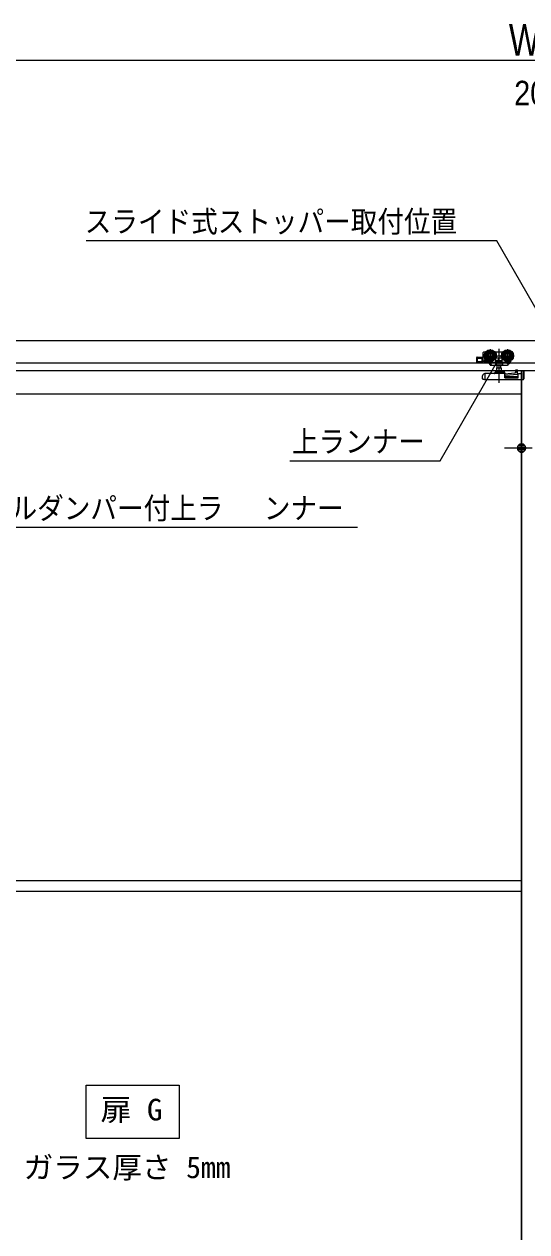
# Model space of a CAD drawing. Units: millimetres, scale not verified. Extents: x -6062 to 6062, y -3045 to 3045.
# Drawn here: x -3967 to -3212, y -937 to 875 of the extents above; entities that cross this region are included whole.
import ezdxf
from ezdxf.enums import TextEntityAlignment as Align

# ---------------------------------------------------------------- set-up
doc = ezdxf.new("R2010")
doc.units = ezdxf.units.MM
doc.header["$LTSCALE"] = 20
for name, color, linetype, lineweight in [('0-0_2寸法-1', 7, 'Continuous', 9), ('0-1_0', 7, 'Continuous', 9), ('0-2_2寸法-3', 7, 'Continuous', 9), ('0-3_2寸法-2', 7, 'Continuous', 9), ('0-4_3一般', 7, 'Continuous', 9)]:
    doc.layers.add(name, color=color, linetype=linetype, lineweight=lineweight)
doc.styles.add('ＭＳ ゴシック', font='')
doc.styles.add('ＭＳ Ｐゴシック', font='')
doc.styles.get('ＭＳ ゴシック').set_extended_font_data('MS Gothic')
doc.styles.get('ＭＳ Ｐゴシック').set_extended_font_data('MS PGothic')

# ---------------------------------------------------------------- blocks, each defined once
blk = doc.blocks.new('_Dot')
at = {"layer": '0-1_0'}
for p, q in [((-10, 0), (-20, 0)), ((9.78, 2), (-9.78, 2)), ((7.99, 6), (-7.99, 6)), ((9.16, -3.98), (-9.16, -3.98)), ((6, -7.98), (-6, -7.98))]:
    blk.add_line(p, q, dxfattribs=at)
for points in [[(10, 0), (9.92, 1.25), (9.69, 2.49), (9.3, 3.68), (8.76, 4.82), (8.09, 5.88), (7.29, 6.85), (6.37, 7.71), (5.36, 8.44), (4.26, 9.05), (3.09, 9.51), (1.87, 9.82), (0.63, 9.98), (-0.63, 9.98), (-1.87, 9.82), (-3.09, 9.51), (-4.26, 9.05), (-5.36, 8.44), (-6.37, 7.71), (-7.29, 6.85), (-8.09, 5.88), (-8.76, 4.82), (-9.3, 3.68), (-9.69, 2.49), (-9.92, 1.25), (-10, 0), (0, 0)], [(-10, 0), (-9.92, -1.25), (-9.69, -2.49), (-9.3, -3.68), (-8.76, -4.82), (-8.09, -5.88), (-7.29, -6.85), (-6.37, -7.71), (-5.36, -8.44), (-4.26, -9.05), (-3.09, -9.51), (-1.87, -9.82), (-0.63, -9.98), (0.63, -9.98), (1.87, -9.82), (3.09, -9.51), (4.26, -9.05), (5.36, -8.44), (6.37, -7.71), (7.29, -6.85), (8.09, -5.88), (8.76, -4.82), (9.3, -3.68), (9.69, -2.49), (9.92, -1.25), (10, 0), (0, 0)]]:
    blk.add_lwpolyline(points, close=True, dxfattribs=at)
blk = doc.blocks.new('グループ-109')
at = {"layer": '0-4_3一般'}
for p, q in [((19030, 8000), (-75990, 8000)), ((-29788, 7352), (-29788, 7652)), ((-29720.5, 7662), (-29778, 7662)), ((-29756, 7622), (-29756, 7578.7)), ((-29739.2, 7632), (-29746, 7632)), ((-29578, 7750), (-29578, 7354)), ((-29418, 7662), (-29435.5, 7662)), ((-29418, 7659.3), (-29418, 7654.4)), ((-29418, 7654.4), (-29418, 7634.4)), ((-29318, 7758.4), (-29318, 6738.4)), ((-29200.5, 7662), (-29218, 7662)), ((-29218, 7654.4), (-29218, 7659.3)), ((-29218, 7634.4), (-29218, 7654.4)), ((-29058, 7750), (-29058, 7354)), ((-75990, 7340), (19030, 7340)), ((-29988, 7492), (-29988, 7362)), ((-29968, 7512), (-29808, 7512)), ((-29788, 7342), (-29968, 7342)), ((-29821.6, 7372), (-29821.6, 7482)), ((-29788, 7352), (-29788, 7342)), ((-29788, 7342), (-29638.9, 7342)), ((-29776, 7552), (-29380, 7552)), ((-29758, 7412), (-29691.1, 7412)), ((-29756, 7525.2), (-29756, 7452)), ((-29746, 7442), (-29720.5, 7442)), ((-29638.9, 7342), (-29617, 7342)), ((-29628.9, 7342), (-29586.4, 7276.5)), ((-29615.1, 7375.8), (-29612.6, 7372)), ((-29606.1, 7362), (-29554.2, 7282)), ((-29600.7, 7362), (-29390, 7362)), ((-29542.2, 7272), (-29547.7, 7272)), ((-29542.2, 7272), (-29416, 7272)), ((-29427.8, 7452.4), (-29428, 7452.5)), ((-29428, 7398), (-29418, 7398)), ((-29421.9, 7362), (-29421.9, 7282)), ((-29416.3, 7272), (-29416, 7272)), ((-29416, 7272), (-29371.7, 7272)), ((-29374.3, 7371.5), (-29374.2, 7372)), ((-29374.2, 7282), (-29374.2, 7372)), ((-29371.9, 7272.1), (-29371.7, 7272)), ((-29371.7, 7272), (-29264.3, 7272)), ((-29367.5, 7190), (-29367.5, 7272)), ((-29268.5, 7272), (-29268.5, 7190)), ((-29264.1, 7272.1), (-29264.3, 7272)), ((-29264.3, 7272), (-29220, 7272)), ((-29261.8, 7372), (-29261.8, 7282)), ((-29256, 7552), (-28860, 7552)), ((-29246.5, 7362), (-29246, 7362)), ((-29246, 7362), (-28999.6, 7362)), ((-29220, 7272), (-29063.4, 7272)), ((-29219.7, 7272), (-29220, 7272)), ((-29218, 7398), (-29218, 7449.5)), ((-29218, 7398), (-29208, 7398)), ((-29214.1, 7362), (-29214.1, 7282)), ((-29208.2, 7452.4), (-29208, 7452.5)), ((-29117.8, 7362), (-29039.2, 7310.9)), ((-29046.7, 7281.1), (-29028.3, 7309.4)), ((-29006, 7362), (-29039.2, 7310.9)), ((-29038.8, 7311.1), (-29039.2, 7310.9)), ((-29028.3, 7309.4), (-28991.2, 7366.5)), ((-29014.4, 7303.3), (-29027, 7311.4)), ((-29014.4, 7303.3), (-28964.5, 7380.1)), ((-28991.2, 7366.5), (-28974.2, 7392.7)), ((-28964.5, 7380.1), (-28949, 7403.9)), ((-28952.5, 7406.1), (-28949, 7403.9)), ((-28320, 7100), (-52320, 7100)), ((-29757.4, 7008.7), (-29766.1, 7005.4)), ((-29757.4, 7008.7), (-29747.5, 7012.4)), ((-29739.7, 7015.3), (-29747.5, 7012.4)), ((-29738, 7006.3), (-29738, 7006)), ((-29738, 7006), (-29738, 6826)), ((-29148, 7016), (-29736.2, 7016)), ((-29438, 7046), (-29438, 7026)), ((-29371.3, 7056), (-29428, 7056)), ((-29230, 7080), (-29406, 7080)), ((-29381, 7080), (-29381, 7190)), ((-29381, 7190), (-29255, 7190)), ((-29371.3, 7056), (-29264.7, 7056)), ((-29148, 7056), (-29264.7, 7056)), ((-29255, 7190), (-29255, 7080)), ((-29138, 7026), (-29138, 7046)), ((-29138, 7026), (-29138, 7006)), ((-29138, 6888), (-29138, 7006)), ((-29138, 6926), (-28738, 6926)), ((-29138, 6888), (-28738, 6888)), ((-28822, 7092), (-28822, 7040.2)), ((-28814.6, 7118.6), (-28814.3, 7119.2)), ((-28802.4, 7124.7), (-28802, 7124.7)), ((-28802, 7124.7), (-28762.4, 7124.7)), ((-28762, 7124.4), (-28762, 7124.4)), ((-28738, 6888), (-28738, 6996)), ((-28718, 7016), (-28638, 7016)), ((-28640, -38740), (-28640, 7050)), ((-28640, 7050), (-28640, -38740)), ((-28638, 7016), (-28638, 7086)), ((-4640, 7100), (-28611.1, 7100)), ((-28576, 7074), (-28576, 6860)), ((-29792.6, 6860), (-29792.6, 6846.5)), ((-29792.6, 6846.5), (-29757.4, 6833.3)), ((-29738, 6826), (-29757.4, 6833.3)), ((-28578, 6826), (-29738, 6826)), ((-28640, 6400), (-52000, 6400)), ((-52000, -8200), (-28640, -8200)), ((-52000, -8520), (-28640, -8520))]:
    blk.add_line(p, q, dxfattribs=at)
for points in [[(-29218, 7659.3), (-29218, 7662), (-29418, 7662), (-29418, 7659.3)], [(-29661.8, 7392.7), (-29648.4, 7372), (-29758, 7372), (-29758, 7412)], [(-29628.9, 7352), (-29628.9, 7362), (-29606.1, 7362), (-29612.6, 7372)], [(-29578, 7272), (-29547.7, 7272), (-29554.2, 7282)], [(-29418, 7449.5), (-29418.3, 7449.6), (-29418.5, 7449.7), (-29418.8, 7449.7), (-29419, 7449.8), (-29419.3, 7449.9), (-29419.5, 7449.9), (-29419.8, 7450), (-29420, 7450.1), (-29420.3, 7450.2), (-29420.5, 7450.2), (-29420.8, 7450.3), (-29421, 7450.4), (-29421.3, 7450.5), (-29421.5, 7450.5), (-29421.8, 7450.6), (-29422, 7450.7), (-29422.3, 7450.8), (-29422.5, 7450.8), (-29422.8, 7450.9), (-29423, 7451), (-29423.3, 7451.1), (-29423.5, 7451.1), (-29423.8, 7451.2), (-29424, 7451.3), (-29424.3, 7451.4), (-29424.5, 7451.4), (-29424.8, 7451.5), (-29425, 7451.6), (-29425.3, 7451.7), (-29425.5, 7451.7), (-29425.8, 7451.8), (-29426, 7451.9), (-29426.3, 7452), (-29426.5, 7452), (-29426.8, 7452.1), (-29427, 7452.2), (-29427.3, 7452.3), (-29427.5, 7452.3), (-29427.8, 7452.4)], [(-29421.9, 7282), (-29421.9, 7281.7), (-29421.9, 7281.3), (-29421.8, 7281), (-29421.8, 7280.7), (-29421.7, 7280.4), (-29421.7, 7280.1), (-29421.6, 7279.8), (-29421.6, 7279.4), (-29421.5, 7279.1), (-29421.4, 7278.8), (-29421.4, 7278.5), (-29421.3, 7278.2), (-29421.2, 7277.9), (-29421.1, 7277.6), (-29421, 7277.3), (-29420.9, 7276.9), (-29420.8, 7276.6), (-29420.7, 7276.3), (-29420.6, 7276), (-29420.4, 7275.7), (-29420.3, 7275.4), (-29420.2, 7275.1), (-29420, 7274.8), (-29419.8, 7274.6), (-29419.7, 7274.3), (-29419.5, 7274.1), (-29419.3, 7273.8), (-29419.1, 7273.6), (-29418.9, 7273.4), (-29418.7, 7273.2), (-29418.5, 7273), (-29418.2, 7272.9), (-29418, 7272.7), (-29417.7, 7272.6), (-29417.5, 7272.4), (-29417.2, 7272.3), (-29416.9, 7272.2), (-29416.6, 7272.1), (-29416.3, 7272)], [(-29418, 7449.5), (-29418, 7398), (-29218, 7398)], [(-29390, 7362), (-29389.5, 7362), (-29389, 7362), (-29388.5, 7362.1), (-29388, 7362.1), (-29387.5, 7362.2), (-29387, 7362.3), (-29386.4, 7362.4), (-29385.9, 7362.5), (-29385.4, 7362.6), (-29384.9, 7362.7), (-29384.4, 7362.8), (-29383.9, 7363), (-29383.4, 7363.1), (-29382.9, 7363.3), (-29382.4, 7363.5), (-29381.9, 7363.7), (-29381.3, 7363.9), (-29380.8, 7364.1), (-29380.3, 7364.3), (-29379.8, 7364.5), (-29379.3, 7364.8), (-29378.8, 7365), (-29378.4, 7365.3), (-29377.9, 7365.6), (-29377.5, 7365.9), (-29377.1, 7366.2), (-29376.8, 7366.5), (-29376.4, 7366.9), (-29376.1, 7367.2), (-29375.8, 7367.6), (-29375.6, 7368), (-29375.3, 7368.4), (-29375.1, 7368.8), (-29374.9, 7369.2), (-29374.8, 7369.6), (-29374.6, 7370.1), (-29374.5, 7370.5), (-29374.4, 7371), (-29374.3, 7371.5)], [(-29374.2, 7282), (-29374.2, 7281.7), (-29374.2, 7281.4), (-29374.2, 7281.2), (-29374.2, 7280.9), (-29374.2, 7280.6), (-29374.2, 7280.3), (-29374.2, 7280.1), (-29374.2, 7279.8), (-29374.2, 7279.5), (-29374.2, 7279.2), (-29374.2, 7278.9), (-29374.2, 7278.7), (-29374.2, 7278.4), (-29374.2, 7278.1), (-29374.1, 7277.8), (-29374.1, 7277.5), (-29374.1, 7277.2), (-29374.1, 7276.9), (-29374.1, 7276.7), (-29374.1, 7276.4), (-29374.1, 7276.1), (-29374.1, 7275.8), (-29374, 7275.5), (-29374, 7275.3), (-29373.9, 7275), (-29373.9, 7274.7), (-29373.8, 7274.5), (-29373.7, 7274.3), (-29373.6, 7274), (-29373.5, 7273.8), (-29373.3, 7273.6), (-29373.2, 7273.4), (-29373, 7273.2), (-29372.9, 7273), (-29372.7, 7272.8), (-29372.5, 7272.6), (-29372.3, 7272.4), (-29372.1, 7272.3), (-29371.9, 7272.1)], [(-29261.8, 7282), (-29261.8, 7281.7), (-29261.8, 7281.4), (-29261.8, 7281.2), (-29261.8, 7280.9), (-29261.8, 7280.6), (-29261.8, 7280.3), (-29261.8, 7280.1), (-29261.8, 7279.8), (-29261.8, 7279.5), (-29261.8, 7279.2), (-29261.8, 7278.9), (-29261.8, 7278.7), (-29261.8, 7278.4), (-29261.8, 7278.1), (-29261.9, 7277.8), (-29261.9, 7277.5), (-29261.9, 7277.2), (-29261.9, 7276.9), (-29261.9, 7276.7), (-29261.9, 7276.4), (-29261.9, 7276.1), (-29261.9, 7275.8), (-29262, 7275.5), (-29262, 7275.3), (-29262.1, 7275), (-29262.1, 7274.7), (-29262.2, 7274.5), (-29262.3, 7274.3), (-29262.4, 7274), (-29262.5, 7273.8), (-29262.7, 7273.6), (-29262.8, 7273.4), (-29263, 7273.2), (-29263.1, 7273), (-29263.3, 7272.8), (-29263.5, 7272.6), (-29263.7, 7272.4), (-29263.9, 7272.3), (-29264.1, 7272.1)], [(-29261.8, 7372), (-29261.7, 7371.5), (-29261.6, 7371), (-29261.5, 7370.5), (-29261.4, 7370.1), (-29261.2, 7369.6), (-29261.1, 7369.2), (-29260.9, 7368.8), (-29260.7, 7368.4), (-29260.4, 7368), (-29260.2, 7367.6), (-29259.9, 7367.2), (-29259.6, 7366.9), (-29259.2, 7366.5), (-29258.9, 7366.2), (-29258.5, 7365.9), (-29258.1, 7365.6), (-29257.6, 7365.3), (-29257.2, 7365), (-29256.7, 7364.8), (-29256.2, 7364.5), (-29255.7, 7364.3), (-29255.2, 7364.1), (-29254.7, 7363.9), (-29254.1, 7363.7), (-29253.6, 7363.5), (-29253.1, 7363.3), (-29252.6, 7363.1), (-29252.1, 7363), (-29251.6, 7362.8), (-29251.1, 7362.7), (-29250.6, 7362.6), (-29250.1, 7362.5), (-29249.6, 7362.4), (-29249, 7362.3), (-29248.5, 7362.2), (-29248, 7362.1), (-29247.5, 7362.1), (-29247, 7362), (-29246.5, 7362)], [(-29214.1, 7282), (-29214.1, 7281.7), (-29214.1, 7281.3), (-29214.2, 7281), (-29214.2, 7280.7), (-29214.3, 7280.4), (-29214.3, 7280.1), (-29214.4, 7279.8), (-29214.4, 7279.4), (-29214.5, 7279.1), (-29214.6, 7278.8), (-29214.6, 7278.5), (-29214.7, 7278.2), (-29214.8, 7277.9), (-29214.9, 7277.6), (-29215, 7277.3), (-29215.1, 7276.9), (-29215.2, 7276.6), (-29215.3, 7276.3), (-29215.4, 7276), (-29215.6, 7275.7), (-29215.7, 7275.4), (-29215.8, 7275.1), (-29216, 7274.8), (-29216.2, 7274.6), (-29216.3, 7274.3), (-29216.5, 7274.1), (-29216.7, 7273.8), (-29216.9, 7273.6), (-29217.1, 7273.4), (-29217.3, 7273.2), (-29217.5, 7273), (-29217.8, 7272.9), (-29218, 7272.7), (-29218.3, 7272.6), (-29218.5, 7272.4), (-29218.8, 7272.3), (-29219.1, 7272.2), (-29219.4, 7272.1), (-29219.7, 7272)], [(-29218, 7449.5), (-29217.7, 7449.6), (-29217.5, 7449.7), (-29217.2, 7449.7), (-29217, 7449.8), (-29216.7, 7449.9), (-29216.5, 7449.9), (-29216.2, 7450), (-29216, 7450.1), (-29215.7, 7450.2), (-29215.5, 7450.2), (-29215.2, 7450.3), (-29215, 7450.4), (-29214.7, 7450.5), (-29214.5, 7450.5), (-29214.2, 7450.6), (-29214, 7450.7), (-29213.7, 7450.8), (-29213.5, 7450.8), (-29213.2, 7450.9), (-29213, 7451), (-29212.7, 7451.1), (-29212.5, 7451.1), (-29212.2, 7451.2), (-29212, 7451.3), (-29211.7, 7451.4), (-29211.5, 7451.4), (-29211.2, 7451.5), (-29211, 7451.6), (-29210.7, 7451.7), (-29210.5, 7451.7), (-29210.2, 7451.8), (-29210, 7451.9), (-29209.7, 7452), (-29209.5, 7452), (-29209.2, 7452.1), (-29209, 7452.2), (-29208.7, 7452.3), (-29208.5, 7452.3), (-29208.2, 7452.4)], [(-29028.3, 7309.4), (-29028.1, 7309.7), (-29028, 7310), (-29027.9, 7310.2), (-29027.8, 7310.5), (-29027.8, 7310.7), (-29027.8, 7311), (-29027.8, 7311.2), (-29027.8, 7311.4), (-29027.9, 7311.5), (-29028, 7311.7), (-29028.2, 7311.8), (-29028.4, 7312), (-29028.6, 7312.1), (-29028.9, 7312.2), (-29029.2, 7312.2), (-29029.5, 7312.3), (-29029.8, 7312.3), (-29030.2, 7312.4), (-29030.6, 7312.4), (-29031.1, 7312.4), (-29031.5, 7312.3), (-29032, 7312.3), (-29032.5, 7312.3), (-29032.9, 7312.2), (-29033.3, 7312.2), (-29033.8, 7312.1), (-29034.2, 7312.1), (-29034.6, 7312), (-29035, 7312), (-29035.4, 7311.9), (-29035.8, 7311.8), (-29036.2, 7311.8), (-29036.6, 7311.7), (-29037, 7311.6), (-29037.4, 7311.5), (-29037.8, 7311.4), (-29038.1, 7311.3), (-29038.5, 7311.2), (-29038.8, 7311.1)], [(-29818, 6930.5), (-29818, 6860), (-29792.6, 6860)], [(-29747.5, 7012.4), (-29747.2, 7012.3), (-29746.9, 7012.2), (-29746.6, 7012.1), (-29746.3, 7012), (-29746, 7012), (-29745.7, 7011.8), (-29745.4, 7011.7), (-29745.1, 7011.6), (-29744.8, 7011.5), (-29744.5, 7011.4), (-29744.2, 7011.3), (-29743.9, 7011.2), (-29743.6, 7011.1), (-29743.3, 7011), (-29743, 7010.9), (-29742.7, 7010.7), (-29742.4, 7010.6), (-29742.1, 7010.5), (-29741.8, 7010.4), (-29741.5, 7010.2), (-29741.2, 7010.1), (-29740.9, 7010), (-29740.6, 7009.8), (-29740.4, 7009.7), (-29740.1, 7009.5), (-29739.9, 7009.3), (-29739.6, 7009.2), (-29739.4, 7009), (-29739.2, 7008.8), (-29739.1, 7008.5), (-29738.9, 7008.3), (-29738.7, 7008.1), (-29738.6, 7007.9), (-29738.5, 7007.6), (-29738.4, 7007.4), (-29738.3, 7007.1), (-29738.2, 7006.8), (-29738.1, 7006.6), (-29738, 7006.3)], [(-28792, 7059.1), (-28842, 7027.6), (-29138, 6996)], [(-29120.1, 6963.7), (-28762, 7002), (-28762, 7062.3), (-28792, 7059.1)], [(-28821.9, 7092.1), (-28821.9, 7092.8), (-28821.8, 7093.5), (-28821.8, 7094.2), (-28821.8, 7094.9), (-28821.7, 7095.6), (-28821.7, 7096.3), (-28821.6, 7097), (-28821.6, 7097.8), (-28821.5, 7098.5), (-28821.4, 7099.2), (-28821.3, 7099.9), (-28821.2, 7100.6), (-28821, 7101.3), (-28820.9, 7102), (-28820.7, 7102.7), (-28820.6, 7103.4), (-28820.4, 7104), (-28820.2, 7104.7), (-28820.1, 7105.4), (-28819.9, 7106.1), (-28819.7, 7106.8), (-28819.4, 7107.5), (-28819.2, 7108.2), (-28819, 7108.9), (-28818.7, 7109.5), (-28818.5, 7110.2), (-28818.3, 7110.9), (-28818, 7111.5), (-28817.7, 7112.2), (-28817.4, 7112.8), (-28817.2, 7113.5), (-28816.9, 7114.1), (-28816.6, 7114.8), (-28816.3, 7115.4), (-28815.9, 7116.1), (-28815.6, 7116.7), (-28815.3, 7117.3), (-28815, 7118), (-28814.6, 7118.6)], [(-28814.2, 7119.2), (-28814.1, 7119.5), (-28813.9, 7119.8), (-28813.7, 7120.1), (-28813.5, 7120.4), (-28813.3, 7120.6), (-28813.1, 7120.9), (-28812.9, 7121.1), (-28812.7, 7121.4), (-28812.4, 7121.6), (-28812.2, 7121.8), (-28811.9, 7122), (-28811.7, 7122.2), (-28811.4, 7122.4), (-28811.1, 7122.6), (-28810.8, 7122.8), (-28810.5, 7122.9), (-28810.1, 7123.1), (-28809.8, 7123.2), (-28809.5, 7123.3), (-28809.1, 7123.4), (-28808.7, 7123.5), (-28808.4, 7123.6), (-28808, 7123.7), (-28807.7, 7123.8), (-28807.3, 7123.9), (-28807, 7124), (-28806.6, 7124.1), (-28806.2, 7124.2), (-28805.9, 7124.2), (-28805.5, 7124.3), (-28805.2, 7124.3), (-28804.8, 7124.4), (-28804.5, 7124.5), (-28804.1, 7124.5), (-28803.8, 7124.5), (-28803.4, 7124.6), (-28803.1, 7124.6), (-28802.7, 7124.6), (-28802.4, 7124.7)], [(-28762.4, 7124.7), (-28762.3, 7124.7), (-28762.3, 7124.7), (-28762.3, 7124.7), (-28762.3, 7124.7), (-28762.3, 7124.7), (-28762.3, 7124.7), (-28762.3, 7124.7), (-28762.3, 7124.7), (-28762.2, 7124.7), (-28762.2, 7124.7), (-28762.2, 7124.7), (-28762.2, 7124.6), (-28762.2, 7124.6), (-28762.2, 7124.6), (-28762.2, 7124.6), (-28762.2, 7124.6), (-28762.2, 7124.6), (-28762.1, 7124.6), (-28762.1, 7124.6), (-28762.1, 7124.6), (-28762.1, 7124.6), (-28762.1, 7124.6), (-28762.1, 7124.6), (-28762.1, 7124.6), (-28762.1, 7124.6), (-28762.1, 7124.5), (-28762.1, 7124.5), (-28762.1, 7124.5), (-28762, 7124.5), (-28762, 7124.5), (-28762, 7124.5), (-28762, 7124.5), (-28762, 7124.5), (-28762, 7124.5), (-28762, 7124.4), (-28762, 7124.4), (-28762, 7124.4), (-28762, 7124.4), (-28762, 7124.4)], [(-28762, 7062.3), (-28762, 7116), (-28762, 7122.8), (-28762, 7124.4)], [(-28578, 6826), (-28578, 7086), (-28638, 7086)], [(-28576, 7074), (-28576, 7084), (-28578, 7084)], [(-28576, 6860), (-28576.6, 6853.7), (-28578, 6848.8)]]:
    blk.add_lwpolyline(points, dxfattribs=at)
blk.add_lwpolyline([(-29958, 7372), (-29958, 7482), (-29818, 7482), (-29818, 7372)], close=True, dxfattribs=at)
for centre, radius in [((-29578, 7552), 180), ((-29578, 7552), 160), ((-29578, 7552), 130), ((-29578, 7552), 126), ((-29578, 7552), 104), ((-29578, 7552), 74), ((-29058, 7552), 180), ((-29058, 7552), 160), ((-29058, 7552), 130), ((-29058, 7552), 126), ((-29058, 7552), 104), ((-29058, 7552), 74), ((-29578, 7552), 60), ((-29058, 7552), 60)]:
    blk.add_circle(centre, radius, dxfattribs=at)
for centre, radius, start, end in [((-29778, 7652), 10, 90, 180), ((-29746, 7622), 10, 90, 180), ((-29578, 7552), 190, 327.3631, 32.6369), ((-29058, 7552), 190, 147.3631, 212.6369), ((-29968, 7492), 20, 90, 180), ((-29968, 7362), 20, 180, 270), ((-29808, 7532), 20, 270, 0), ((-29736, 7462), 20, 180, 270), ((-29746, 7452), 10, 180, 270), ((-29638.9, 7352), 10, 270, 0), ((-29600.7, 7372), 10, 213, 270), ((-29578, 7282), 10, 213, 270), ((-29542.2, 7282), 10, 213, 270), ((-29063.4, 7292), 20, 270, 327), ((-28999.6, 7372), 10, 270, 327), ((-29738, 6930.5), 80, 110.55605, 180), ((-29736.2, 7006), 10, 90, 110.55605), ((-29448, 7026), 10, 270, 0), ((-29428, 7046), 10, 90, 180), ((-29406, 7068), 12, 90, 180), ((-29406, 7068), 12, 180, 270), ((-29230, 7068), 12, 0, 90), ((-29230, 7068), 12, 270, 0), ((-29148, 7046), 10, 0, 90), ((-29148, 7006), 10, 0, 90), ((-29118, 6943.8), 20, 96.10164, 180), ((-28718, 6996), 20, 90, 180)]:
    blk.add_arc(centre, radius, start, end, dxfattribs=at)
blk = doc.blocks.new('グループ-110')
at = {"layer": '0-4_3一般'}
blk.add_line((20736.5, 8000), (-77863.5, 8000), dxfattribs=at)
blk = doc.blocks.new('グループ-111')
at = {"layer": '0-4_3一般'}
for name in ['グループ-110', 'グループ-109']:
    blk.add_blockref(name, (0, 0), dxfattribs=at)

msp = doc.modelspace()

# ---------------------------------------------------------------- linework, layer by layer
at = {"layer": '0-0_2寸法-1'}
msp.add_line((-5581.79, 820.89), (-848.21, 820.89), dxfattribs=at)
at = {"layer": '0-2_2寸法-3'}
for p, q in [((-3248.51, 373.83), (-3258.29, 373.83)), ((-3249.4, 369.83), (-3257.4, 369.83)), ((-3253.23, 377.83), (-3253.57, 377.83)), ((-3253.23, 377.83), (-3253.57, 377.83))]:
    msp.add_line(p, q, dxfattribs=at)
for points in [[(-3165.5, 391.8), (-3256.83, 550), (-3873.62, 550)], [(-3465.94, 120), (-4064.78, 120), (-4211.02, 373.3)], [(-3567.56, 220), (-3341.64, 220), (-3253.4, 372.84)]]:
    msp.add_lwpolyline(points, dxfattribs=at)
msp.add_lwpolyline([(-3873.5, -717), (-3733.5, -717), (-3733.5, -797), (-3873.5, -797)], close=True, dxfattribs=at)
msp.add_circle((-3253.4, 372.84), 5.01, dxfattribs=at)
msp.add_circle((-3253.4, 372.84), 5.01, dxfattribs=at)
at = {"layer": '0-3_2寸法-2'}
for p, q in [((-3219.5, 258), (-3219.5, 259)), ((-3232.21, 239), (-3244.92, 239)), ((-3203.5, 239), (-3219.5, 239))]:
    msp.add_line(p, q, dxfattribs=at)

# ---------------------------------------------------------------- block references
at = {"layer": '0-3_2寸法-2', "xscale": 0.6356201, "yscale": 0.6356201}
msp.add_blockref('_Dot', (-3219.5, 239), dxfattribs=at)
at = {"layer": '0-4_3一般', "xscale": 0.05, "yscale": 0.05}
msp.add_blockref('グループ-111', (-1787.5, 0), dxfattribs=at)

# ---------------------------------------------------------------- texts
at = {"layer": '0-0_2寸法-1', "style": 'ＭＳ Ｐゴシック', "width": 0.8}
msp.add_text('W', height=47.17, dxfattribs=at).set_placement((-3238.46, 813.82), align=Align.BOTTOM_LEFT)
at = {"layer": '0-2_2寸法-3', "style": 'ＭＳ ゴシック'}
for s, width, p in [('スライド式ストッパー取付位置', 0.9, (-3875.54, 552.97)), ('上ランナー', 0.9, (-3564.52, 222.77)), ('ダブルダンパー付上ラ', 0.9, (-4066.88, 122.77)), ('ンナー', 0.9, (-3606.57, 122.77)), ('扉 G', 1.05, (-3852.01, -779.87))]:
    msp.add_text(s, height=32.55, dxfattribs=dict(at, width=width)).set_placement(p, align=Align.BOTTOM_LEFT)
msp.add_text('ガラス厚さ 5mm', height=32.55, dxfattribs=at).set_placement((-3967.29, -866.45), align=Align.BOTTOM_LEFT)
at = {"layer": '0-3_2寸法-2', "style": 'ＭＳ Ｐゴシック', "width": 0.9}
msp.add_text('20', height=36.66, dxfattribs=at).set_placement((-3230.48, 742.48), align=Align.BOTTOM_LEFT)

doc.saveas('drawing.dxf')
